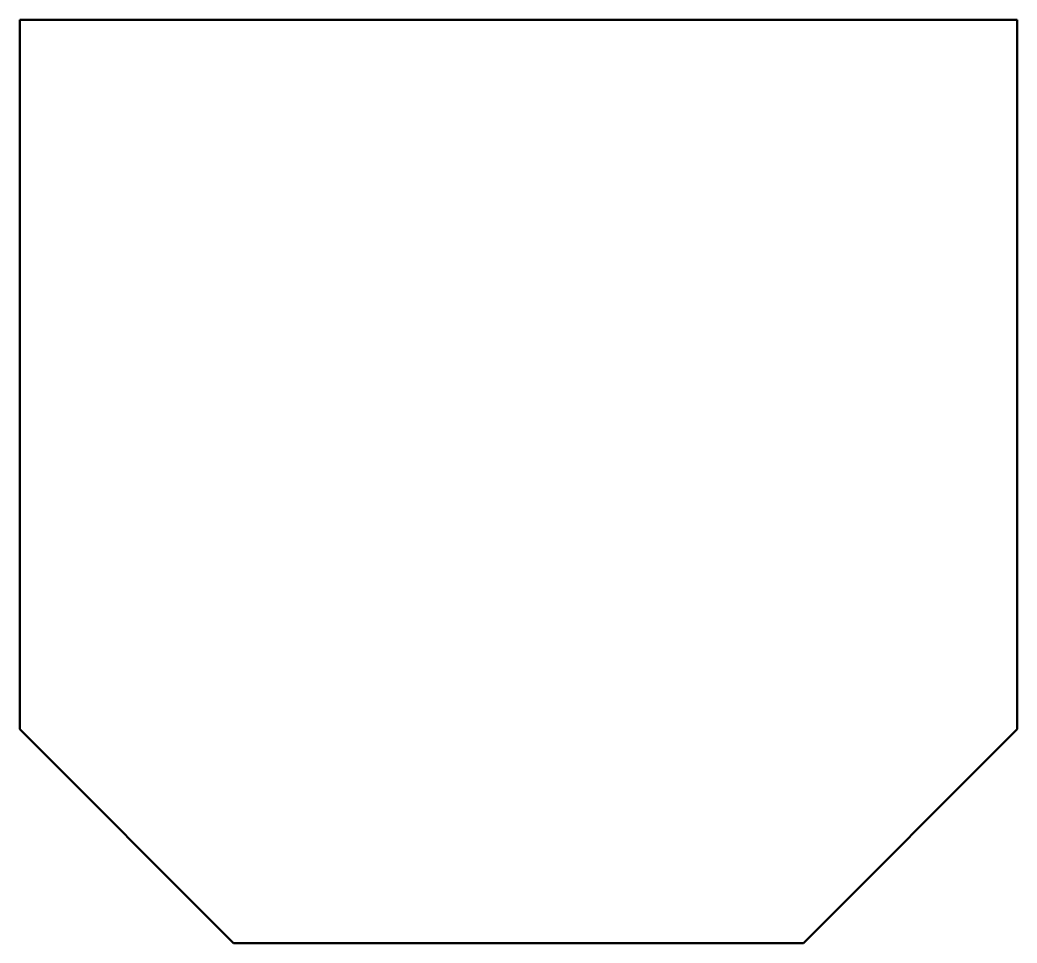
# Model space of a CAD drawing. Header units: millimetres. Extents: x 0 to 140, y 0 to 130.
import ezdxf

# ---------------------------------------------------------------- set-up
doc = ezdxf.new("R2010")
doc.units = ezdxf.units.MM
doc.layers.add('IV_OUTER_PROFILE', color=7, linetype='Continuous', lineweight=50)

msp = doc.modelspace()

# ---------------------------------------------------------------- linework, layer by layer
at = {"layer": 'IV_OUTER_PROFILE'}
for p, q in [((0, 30), (0, 129.57)), ((0, 129.57), (140, 129.57)), ((140, 129.57), (140, 30)), ((30, 0), (0, 30)), ((140, 30), (110, 0)), ((110, 0), (30, 0))]:
    msp.add_line(p, q, dxfattribs=at)

doc.saveas('drawing.dxf')
